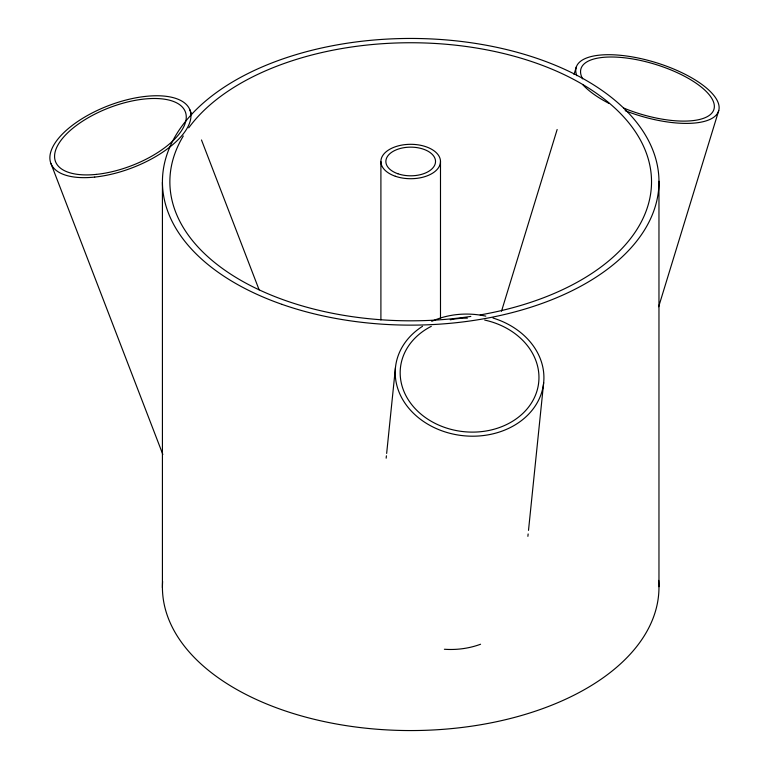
<?xml version="1.0" encoding="UTF-8"?>
<svg xmlns="http://www.w3.org/2000/svg" width="769" height="769" viewBox="0 0 769 769"><rect width="100%" height="100%" fill="white"/><g stroke="black" fill="none" stroke-linecap="round" stroke-linejoin="round"><path stroke-width="1.15" d="M386.163 458.189L386.413 455.815M386.653 453.431L395.458 367.63M527.89 536.339L528.13 533.955M528.505 530.379L543.673 382.626M501.494 311.253L557.15 129.509M574.02 74.449L576.337 66.893M658.668 306.725L718.746 110.544M189.866 109.765L191.587 114.245M201.488 139.977L259.143 289.884M50.975 163.605L162.845 454.469M658.966 181.273L658.966 586.699M440.493 161.403L440.493 318.558M380.905 161.625L380.905 319.971M162.422 182.301L162.422 587.727M582.614 78.851A69.518 25.925 17 0 1 644.441 61.366A69.518 25.925 17 0 1 713.478 110.544A69.518 25.925 17 0 1 623.515 107.987M576.846 75.698A74.478 27.771 17 0 1 646.623 59.982A74.478 27.771 17 0 1 718.284 111.87A74.478 27.771 17 0 1 625.197 110.707M608.952 103.382A74.478 27.771 17 0 1 582.931 84.85M480.577 644.239A74.478 60.895 5.9 0 1 444.386 649.257M484.72 320.077A69.518 56.839 5.9 0 1 531.264 403.283A69.518 56.839 5.9 0 1 423.229 415.942A69.518 56.839 5.9 0 1 431.294 326.335M450.221 319.798A69.518 56.839 5.9 0 1 467.398 318.145M493.006 318.03A74.478 60.895 5.9 0 1 534.493 407.061A74.478 60.895 5.9 0 1 421.797 420.268A74.478 60.895 5.9 0 1 422.546 326.287M431.736 321.336A74.478 60.895 5.9 0 1 485.806 316.146M188.741 127.827A240.822 139.035 0 0 1 589.756 88.81A240.822 139.035 0 0 1 480.164 314.915M470.839 316.415A240.822 139.035 0 0 1 233.468 275.917A240.822 139.035 0 0 1 183.31 135.978M658.687 580.403A248.272 143.342 0 0 1 411.588 730.56A248.272 143.342 0 0 1 162.624 581.431M96.442 174.38A69.518 31.039 -21 0 0 185.502 112.293A69.518 31.039 -21 0 0 79.313 123.376A69.518 31.039 -21 0 0 96.442 174.38M94.722 177.081A74.478 33.259 -21 0 0 190.154 110.553A74.478 33.259 -21 0 0 76.381 122.425A74.478 33.259 -21 0 0 94.722 177.081M281.954 304.351A248.272 143.342 0 0 0 658.918 184.868A248.272 143.342 0 0 0 291.22 56.137A248.272 143.342 0 0 0 281.954 304.351M395.314 176.245A29.789 17.197 0 0 0 440.483 161.836A29.789 17.197 0 0 0 396.285 146.456A29.789 17.197 0 0 0 395.314 176.245M397.881 173.756A24.829 14.332 0 0 0 435.523 161.75A24.829 14.332 0 0 0 398.688 148.936A24.829 14.332 0 0 0 397.881 173.756"/></g></svg>
